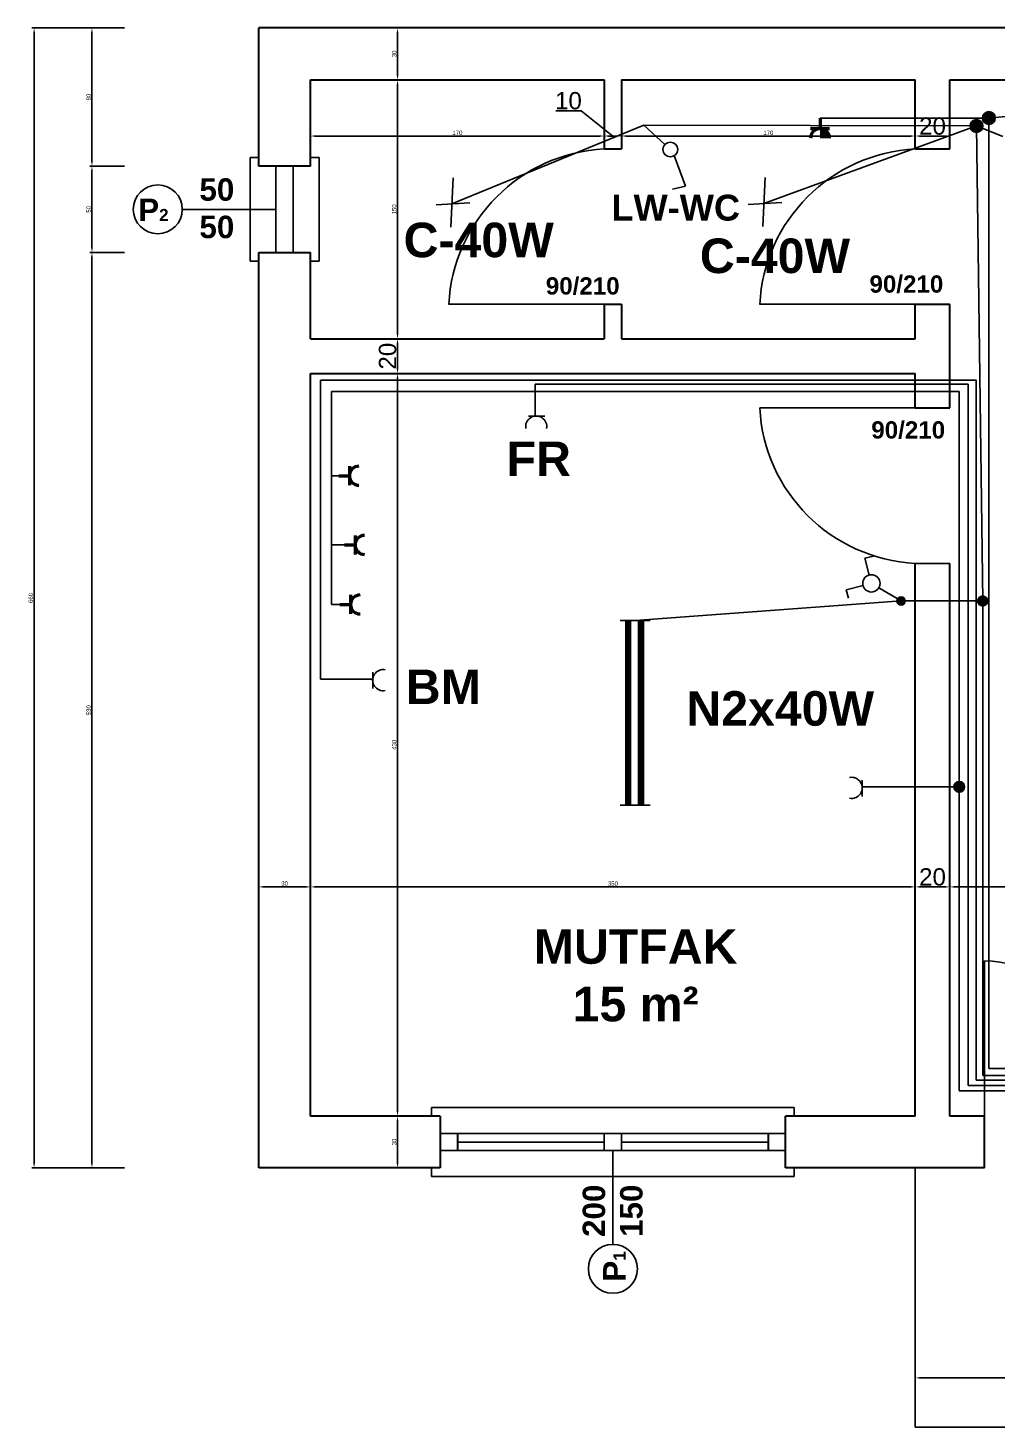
# Model space of a CAD drawing. Header units: millimetres. Extents: x 962 to 8486, y 785 to 4222.
# Drawn here: x 5137 to 5697, y 1527 to 2337 of the extents above; entities that cross this region are included whole.
import ezdxf

# ---------------------------------------------------------------- set-up
doc = ezdxf.new("R2010")
doc.units = ezdxf.units.MM
for name, color, linetype in [('00-ANHTR', 21, 'Continuous'), ('H', 3, 'Continuous'), ('ölçü', 23, 'Continuous')]:
    doc.layers.add(name, color=color, linetype=linetype)
doc.layers.add('duvar', color=10, linetype='Continuous', lineweight=30)
doc.layers.add('EHAT_PRIZ', color=4, linetype='Continuous', lineweight=50)
doc.styles.get("Standard").update_dxf_attribs({"font": 'arial.ttf'})
doc.dimstyles.new('ISO-25', dxfattribs={"dimtxt": 2.5, "dimasz": 2.5, "dimexe": 1.25, "dimexo": 0.625, "dimtad": 1, "dimtxsty": 'Standard', "dimcen": 2.5, "dimadec": 0, "dimazin": 0, "dimtfac": 1, "dimtmove": 0, "dimatfit": 3, "dimfxl": 1, "dimarcsym": 0})

# ---------------------------------------------------------------- blocks, each defined once
blk = doc.blocks.new('*D60')
at = {"color": 0, "lineweight": -2, "transparency": 16777216}
for p, q in [((5650.12, 1839.84), (5650.12, 1840.47)), ((5667.62, 1839.22), (5652.62, 1839.22)), ((5670.12, 1839.84), (5670.12, 1840.47))]:
    blk.add_line(p, q, dxfattribs=at)
at = {"color": 0, "transparency": 16777216}
for points in [[(5652.62, 1839.63), (5652.62, 1838.8), (5650.12, 1839.22)], [(5667.62, 1839.63), (5667.62, 1838.8), (5670.12, 1839.22)]]:
    blk.add_solid(points, dxfattribs=at)
at = {"layer": 'Defpoints', "color": 0, "transparency": 16777216}
for p in [(5650.12, 1839.22), (5650.12, 1839.22), (5670.12, 1839.22)]:
    blk.add_point(p, dxfattribs=at)
at = {"color": 0, "transparency": 16777216, "insert": (5660.12, 1844.95), "char_height": 10, "attachment_point": 5}
blk.add_mtext('20', dxfattribs=at)
blk = doc.blocks.new('*D61')
at = {"color": 0, "lineweight": -2, "transparency": 16777216}
for p, q in [((5300.12, 1839.84), (5300.12, 1840.47)), ((5647.62, 1839.22), (5302.62, 1839.22)), ((5650.12, 1839.84), (5650.12, 1840.47))]:
    blk.add_line(p, q, dxfattribs=at)
at = {"color": 0, "transparency": 16777216}
for points in [[(5302.62, 1839.63), (5302.62, 1838.8), (5300.12, 1839.22)], [(5647.62, 1839.63), (5647.62, 1838.8), (5650.12, 1839.22)]]:
    blk.add_solid(points, dxfattribs=at)
at = {"layer": 'Defpoints', "color": 0, "transparency": 16777216}
for p in [(5300.12, 1839.22), (5300.12, 1839.22), (5650.12, 1839.22)]:
    blk.add_point(p, dxfattribs=at)
at = {"color": 0, "transparency": 16777216, "insert": (5475.12, 1841.12), "char_height": 2.5, "attachment_point": 5}
blk.add_mtext('350', dxfattribs=at)
blk = doc.blocks.new('*D62')
at = {"color": 0, "lineweight": -2, "transparency": 16777216}
for p, q in [((5270.12, 1839.22), (5270.12, 1837.97)), ((5297.62, 1839.22), (5272.62, 1839.22)), ((5300.12, 1839.84), (5300.12, 1840.47))]:
    blk.add_line(p, q, dxfattribs=at)
at = {"color": 0, "transparency": 16777216}
for points in [[(5272.62, 1839.63), (5272.62, 1838.8), (5270.12, 1839.22)], [(5297.62, 1839.63), (5297.62, 1838.8), (5300.12, 1839.22)]]:
    blk.add_solid(points, dxfattribs=at)
at = {"layer": 'Defpoints', "color": 0, "transparency": 16777216}
for p in [(5270.12, 1839.84), (5270.12, 1839.22), (5300.12, 1839.22)]:
    blk.add_point(p, dxfattribs=at)
at = {"color": 0, "transparency": 16777216, "insert": (5285.12, 1841.12), "char_height": 2.5, "attachment_point": 5}
blk.add_mtext('30', dxfattribs=at)
blk = doc.blocks.new('*D98')
at = {"color": 0, "lineweight": -2, "transparency": 16777216}
for p, q in [((5650.12, 2274.57), (5650.12, 2275.19)), ((5667.62, 2273.94), (5652.62, 2273.94)), ((5670.12, 2274.57), (5670.12, 2275.19))]:
    blk.add_line(p, q, dxfattribs=at)
at = {"color": 0, "transparency": 16777216}
for points in [[(5652.62, 2274.36), (5652.62, 2273.53), (5650.12, 2273.94)], [(5667.62, 2274.36), (5667.62, 2273.53), (5670.12, 2273.94)]]:
    blk.add_solid(points, dxfattribs=at)
at = {"layer": 'Defpoints', "color": 0, "transparency": 16777216}
for p in [(5650.12, 2273.94), (5650.12, 2273.94), (5670.12, 2273.94)]:
    blk.add_point(p, dxfattribs=at)
at = {"color": 0, "transparency": 16777216, "insert": (5660.12, 2279.67), "char_height": 10, "attachment_point": 5}
blk.add_mtext('20', dxfattribs=at)
blk = doc.blocks.new('*D63')
at = {"color": 0, "lineweight": -2, "transparency": 16777216}
for p, q in [((5480.12, 2274.57), (5480.12, 2275.19)), ((5647.62, 2273.94), (5482.62, 2273.94)), ((5650.12, 2274.57), (5650.12, 2275.19))]:
    blk.add_line(p, q, dxfattribs=at)
at = {"color": 0, "transparency": 16777216}
for points in [[(5482.62, 2274.36), (5482.62, 2273.53), (5480.12, 2273.94)], [(5647.62, 2274.36), (5647.62, 2273.53), (5650.12, 2273.94)]]:
    blk.add_solid(points, dxfattribs=at)
at = {"layer": 'Defpoints', "color": 0, "transparency": 16777216}
for p in [(5480.12, 2273.94), (5480.12, 2273.94), (5650.12, 2273.94)]:
    blk.add_point(p, dxfattribs=at)
at = {"color": 0, "transparency": 16777216, "insert": (5565.12, 2275.84), "char_height": 2.5, "attachment_point": 5}
blk.add_mtext('170', dxfattribs=at)
blk = doc.blocks.new('*D64')
at = {"color": 0, "lineweight": -2, "transparency": 16777216}
for p, q in [((5456.68, 2288.61), (5442.08, 2288.61)), ((5475.12, 2273.94), (5456.68, 2288.61)), ((5470.12, 2274.57), (5470.12, 2275.19)), ((5477.62, 2273.94), (5472.62, 2273.94)), ((5480.12, 2274.57), (5480.12, 2275.19))]:
    blk.add_line(p, q, dxfattribs=at)
at = {"color": 0, "transparency": 16777216}
for points in [[(5472.62, 2274.36), (5472.62, 2273.53), (5470.12, 2273.94)], [(5477.62, 2274.36), (5477.62, 2273.53), (5480.12, 2273.94)]]:
    blk.add_solid(points, dxfattribs=at)
at = {"layer": 'Defpoints', "color": 0, "transparency": 16777216}
for p in [(5470.12, 2273.94), (5470.12, 2273.94), (5480.12, 2273.94)]:
    blk.add_point(p, dxfattribs=at)
at = {"color": 0, "transparency": 16777216, "insert": (5449.38, 2294.35), "char_height": 10, "attachment_point": 5}
blk.add_mtext('10', dxfattribs=at)
blk = doc.blocks.new('*D65')
at = {"color": 0, "lineweight": -2, "transparency": 16777216}
for p, q in [((5300.12, 2274.57), (5300.12, 2275.19)), ((5467.62, 2273.94), (5302.62, 2273.94)), ((5470.12, 2274.57), (5470.12, 2275.19))]:
    blk.add_line(p, q, dxfattribs=at)
at = {"color": 0, "transparency": 16777216}
for points in [[(5302.62, 2274.36), (5302.62, 2273.53), (5300.12, 2273.94)], [(5467.62, 2274.36), (5467.62, 2273.53), (5470.12, 2273.94)]]:
    blk.add_solid(points, dxfattribs=at)
at = {"layer": 'Defpoints', "color": 0, "transparency": 16777216}
for p in [(5300.12, 2273.94), (5300.12, 2273.94), (5470.12, 2273.94)]:
    blk.add_point(p, dxfattribs=at)
at = {"color": 0, "transparency": 16777216, "insert": (5385.12, 2275.84), "char_height": 2.5, "attachment_point": 5}
blk.add_mtext('170', dxfattribs=at)
blk = doc.blocks.new('*D66')
at = {"color": 0, "lineweight": -2, "transparency": 16777216}
for p, q in [((5350.46, 1679), (5350.46, 1704)), ((5351.09, 1706.5), (5351.71, 1706.5)), ((5351.09, 1676.5), (5351.71, 1676.5))]:
    blk.add_line(p, q, dxfattribs=at)
at = {"color": 0, "transparency": 16777216}
for points in [[(5350.04, 1704), (5350.88, 1704), (5350.46, 1706.5)], [(5350.04, 1679), (5350.88, 1679), (5350.46, 1676.5)]]:
    blk.add_solid(points, dxfattribs=at)
at = {"layer": 'Defpoints', "color": 0, "transparency": 16777216}
for p in [(5350.46, 1706.5), (5350.46, 1706.5), (5350.46, 1676.5)]:
    blk.add_point(p, dxfattribs=at)
at = {"color": 0, "transparency": 16777216, "insert": (5348.56, 1691.5), "char_height": 2.5, "attachment_point": 5, "rotation": 90}
blk.add_mtext('30', dxfattribs=at)
blk = doc.blocks.new('*D67')
at = {"color": 0, "lineweight": -2, "transparency": 16777216}
for p, q in [((5347.93, 2136.5), (5351.71, 2136.5)), ((5350.46, 1709), (5350.46, 2134)), ((5351.09, 1706.5), (5351.71, 1706.5))]:
    blk.add_line(p, q, dxfattribs=at)
at = {"color": 0, "transparency": 16777216}
for points in [[(5350.04, 2134), (5350.88, 2134), (5350.46, 2136.5)], [(5350.04, 1709), (5350.88, 1709), (5350.46, 1706.5)]]:
    blk.add_solid(points, dxfattribs=at)
at = {"layer": 'Defpoints', "color": 0, "transparency": 16777216}
for p in [(5347.31, 2136.5), (5350.46, 2136.5), (5350.46, 1706.5)]:
    blk.add_point(p, dxfattribs=at)
at = {"color": 0, "transparency": 16777216, "insert": (5348.56, 1921.5), "char_height": 2.5, "attachment_point": 5, "rotation": 90}
blk.add_mtext('430', dxfattribs=at)
blk = doc.blocks.new('*D99')
at = {"color": 0, "lineweight": -2, "transparency": 16777216}
for p, q in [((5351.05, 2156.5), (5351.71, 2156.5)), ((5350.46, 2139), (5350.46, 2154)), ((5347.93, 2136.5), (5351.71, 2136.5))]:
    blk.add_line(p, q, dxfattribs=at)
at = {"color": 0, "transparency": 16777216}
for points in [[(5350.04, 2154), (5350.88, 2154), (5350.46, 2156.5)], [(5350.04, 2139), (5350.88, 2139), (5350.46, 2136.5)]]:
    blk.add_solid(points, dxfattribs=at)
at = {"layer": 'Defpoints', "color": 0, "transparency": 16777216}
for p in [(5350.42, 2156.5), (5350.46, 2156.5), (5347.31, 2136.5)]:
    blk.add_point(p, dxfattribs=at)
at = {"color": 0, "transparency": 16777216, "insert": (5344.73, 2146.5), "char_height": 10, "attachment_point": 5, "rotation": 90}
blk.add_mtext('20', dxfattribs=at)
blk = doc.blocks.new('*D100')
at = {"color": 0, "lineweight": -2, "transparency": 16777216}
for p, q in [((5350.46, 2159), (5350.46, 2304)), ((5350.95, 2306.5), (5351.71, 2306.5)), ((5351.05, 2156.5), (5351.71, 2156.5))]:
    blk.add_line(p, q, dxfattribs=at)
at = {"color": 0, "transparency": 16777216}
for points in [[(5350.04, 2304), (5350.88, 2304), (5350.46, 2306.5)], [(5350.04, 2159), (5350.88, 2159), (5350.46, 2156.5)]]:
    blk.add_solid(points, dxfattribs=at)
at = {"layer": 'Defpoints', "color": 0, "transparency": 16777216}
for p in [(5350.32, 2306.5), (5350.46, 2306.5), (5350.42, 2156.5)]:
    blk.add_point(p, dxfattribs=at)
at = {"color": 0, "transparency": 16777216, "insert": (5348.56, 2231.5), "char_height": 2.5, "attachment_point": 5, "rotation": 90}
blk.add_mtext('150', dxfattribs=at)
blk = doc.blocks.new('*D101')
at = {"color": 0, "lineweight": -2, "transparency": 16777216}
for p, q in [((5330.35, 2336.5), (5351.71, 2336.5)), ((5350.46, 2309), (5350.46, 2334)), ((5350.95, 2306.5), (5351.71, 2306.5))]:
    blk.add_line(p, q, dxfattribs=at)
at = {"color": 0, "transparency": 16777216}
for points in [[(5350.04, 2334), (5350.88, 2334), (5350.46, 2336.5)], [(5350.04, 2309), (5350.88, 2309), (5350.46, 2306.5)]]:
    blk.add_solid(points, dxfattribs=at)
at = {"layer": 'Defpoints', "color": 0, "transparency": 16777216}
for p in [(5329.72, 2336.5), (5350.46, 2336.5), (5350.32, 2306.5)]:
    blk.add_point(p, dxfattribs=at)
at = {"color": 0, "transparency": 16777216, "insert": (5348.56, 2321.5), "char_height": 2.5, "attachment_point": 5, "rotation": 90}
blk.add_mtext('30', dxfattribs=at)
blk = doc.blocks.new('*D76')
at = {"color": 0, "lineweight": -2, "transparency": 16777216}
for p, q in [((5650.12, 1555.58), (5650.12, 1556.2)), ((5950.12, 1555.58), (5950.12, 1556.2)), ((5947.62, 1554.95), (5652.62, 1554.95))]:
    blk.add_line(p, q, dxfattribs=at)
at = {"color": 0, "transparency": 16777216}
for points in [[(5652.62, 1555.37), (5652.62, 1554.53), (5650.12, 1554.95)], [(5947.62, 1555.37), (5947.62, 1554.53), (5950.12, 1554.95)]]:
    blk.add_solid(points, dxfattribs=at)
at = {"layer": 'Defpoints', "color": 0, "transparency": 16777216}
for p in [(5650.12, 1554.95), (5650.12, 1554.95), (5950.12, 1554.95)]:
    blk.add_point(p, dxfattribs=at)
at = {"color": 0, "transparency": 16777216, "insert": (5800.12, 1556.85), "char_height": 2.5, "attachment_point": 5}
blk.add_mtext('300', dxfattribs=at)
blk = doc.blocks.new('*D82')
at = {"layer": 'Defpoints', "color": 0, "transparency": 16777216}
for p in [(5192.98, 2336.5), (5173.6, 2256.5), (5192.98, 2256.5)]:
    blk.add_point(p, dxfattribs=at)
at = {"layer": 'ölçü', "color": 0, "lineweight": -2, "transparency": 16777216}
for p, q in [((5192.35, 2336.5), (5172.35, 2336.5)), ((5173.6, 2334), (5173.6, 2259)), ((5192.35, 2256.5), (5172.35, 2256.5))]:
    blk.add_line(p, q, dxfattribs=at)
at = {"layer": 'ölçü', "color": 0, "transparency": 16777216}
for points in [[(5173.18, 2334), (5174.02, 2334), (5173.6, 2336.5)], [(5173.18, 2259), (5174.02, 2259), (5173.6, 2256.5)]]:
    blk.add_solid(points, dxfattribs=at)
at = {"layer": 'ölçü', "color": 0, "transparency": 16777216, "insert": (5171.7, 2296.5), "char_height": 2.5, "attachment_point": 5, "rotation": 90}
blk.add_mtext('80', dxfattribs=at)
blk = doc.blocks.new('*D83')
at = {"layer": 'Defpoints', "color": 0, "transparency": 16777216}
for p in [(5192.98, 2256.5), (5173.6, 2206.5), (5192.98, 2206.5)]:
    blk.add_point(p, dxfattribs=at)
at = {"layer": 'ölçü', "color": 0, "lineweight": -2, "transparency": 16777216}
for p, q in [((5192.35, 2256.5), (5172.35, 2256.5)), ((5173.6, 2254), (5173.6, 2209)), ((5192.35, 2206.5), (5172.35, 2206.5))]:
    blk.add_line(p, q, dxfattribs=at)
at = {"layer": 'ölçü', "color": 0, "transparency": 16777216}
for points in [[(5173.18, 2254), (5174.02, 2254), (5173.6, 2256.5)], [(5173.18, 2209), (5174.02, 2209), (5173.6, 2206.5)]]:
    blk.add_solid(points, dxfattribs=at)
at = {"layer": 'ölçü', "color": 0, "transparency": 16777216, "insert": (5171.7, 2231.5), "char_height": 2.5, "attachment_point": 5, "rotation": 90}
blk.add_mtext('50', dxfattribs=at)
blk = doc.blocks.new('*D84')
at = {"layer": 'Defpoints', "color": 0, "transparency": 16777216}
for p in [(5192.98, 2206.5), (5173.6, 1676.5), (5192.98, 1676.5)]:
    blk.add_point(p, dxfattribs=at)
at = {"layer": 'ölçü', "color": 0, "lineweight": -2, "transparency": 16777216}
for p, q in [((5192.35, 2206.5), (5172.35, 2206.5)), ((5173.6, 2204), (5173.6, 1679)), ((5192.35, 1676.5), (5172.35, 1676.5))]:
    blk.add_line(p, q, dxfattribs=at)
at = {"layer": 'ölçü', "color": 0, "transparency": 16777216}
for points in [[(5173.18, 2204), (5174.02, 2204), (5173.6, 2206.5)], [(5173.18, 1679), (5174.02, 1679), (5173.6, 1676.5)]]:
    blk.add_solid(points, dxfattribs=at)
at = {"layer": 'ölçü', "color": 0, "transparency": 16777216, "insert": (5171.7, 1941.5), "char_height": 2.5, "attachment_point": 5, "rotation": 90}
blk.add_mtext('530', dxfattribs=at)
blk = doc.blocks.new('*D85')
at = {"layer": 'Defpoints', "color": 0, "transparency": 16777216}
for p in [(5173.6, 2336.5), (5140.12, 1676.5), (5173.6, 1676.5)]:
    blk.add_point(p, dxfattribs=at)
at = {"layer": 'ölçü', "color": 0, "lineweight": -2, "transparency": 16777216}
for p, q in [((5172.98, 2336.5), (5138.87, 2336.5)), ((5140.12, 2334), (5140.12, 1679)), ((5172.98, 1676.5), (5138.87, 1676.5))]:
    blk.add_line(p, q, dxfattribs=at)
at = {"layer": 'ölçü', "color": 0, "transparency": 16777216}
for points in [[(5139.7, 2334), (5140.53, 2334), (5140.12, 2336.5)], [(5139.7, 1679), (5140.53, 1679), (5140.12, 1676.5)]]:
    blk.add_solid(points, dxfattribs=at)
at = {"layer": 'ölçü', "color": 0, "transparency": 16777216, "insert": (5138.22, 2006.5), "char_height": 2.5, "attachment_point": 5, "rotation": 90}
blk.add_mtext('660', dxfattribs=at)
blk = doc.blocks.new('*D103')
at = {"color": 0, "lineweight": -2, "transparency": 16777216}
for p, q in [((5670.12, 1839.84), (5670.12, 1840.47)), ((5672.62, 1839.22), (5947.62, 1839.22)), ((5950.12, 1839.84), (5950.12, 1840.47))]:
    blk.add_line(p, q, dxfattribs=at)
at = {"color": 0, "transparency": 16777216}
for points in [[(5672.62, 1839.63), (5672.62, 1838.8), (5670.12, 1839.22)], [(5947.62, 1839.63), (5947.62, 1838.8), (5950.12, 1839.22)]]:
    blk.add_solid(points, dxfattribs=at)
at = {"layer": 'Defpoints', "color": 0, "transparency": 16777216}
for p in [(5670.12, 1839.22), (5950.12, 1839.22), (5950.12, 1839.22)]:
    blk.add_point(p, dxfattribs=at)
at = {"color": 0, "transparency": 16777216, "insert": (5810.12, 1841.12), "char_height": 2.5, "attachment_point": 5}
blk.add_mtext('280', dxfattribs=at)
blk = doc.blocks.new('P2X36')
at = {"layer": 'H', "color": 1}
for p, q in [((-53.5, 9.09), (-53.5, -8.36)), ((53.5, -8.36), (53.5, 9.09))]:
    blk.add_line(p, q, dxfattribs=at)
at = {"layer": 'H', "color": 2}
for points in [[(-53.5, 3.71, 3.8, 3.8, 0), (53.5, 3.71, 1.6, 1.6, 0)], [(-53.5, -3.71, 3.8, 3.8, 0), (53.5, -3.71, 1.6, 1.6, 0)]]:
    blk.add_lwpolyline(points, format="xyseb", dxfattribs=at)
blk = doc.blocks.new('YENİ ANAHTAR')
at = {"color": 1}
blk.add_line((0, 4.98), (0, 19.98), dxfattribs=at)
for p, q in [((-10.6, -10.63), (-14.14, -7.09)), ((-3.53, -3.56), (-10.6, -10.63)), ((3.54, -3.56), (10.61, -10.63)), ((3.54, -3.56), (10.61, -10.63)), ((3.54, -3.56), (10.61, -10.63)), ((3.54, -3.56), (10.61, -10.63)), ((10.61, -10.63), (14.15, -7.09)), ((10.61, -10.63), (14.15, -7.09)), ((10.61, -10.63), (14.15, -7.09)), ((10.61, -10.63), (14.15, -7.09))]:
    blk.add_line(p, q)
blk.add_circle((0, -0.02), 5)

msp = doc.modelspace()

# ---------------------------------------------------------------- hatches: boundary and pattern name
h = msp.add_hatch(color=256)
h.dxf.hatch_style = 1
h.paths.add_polyline_path([(5689.024, 2284.374), (5692.74, 2284.374), (5696.438, 2284.742, 0.9515293)])
h.paths.add_polyline_path([(5692.74, 2284.374), (5689.024, 2284.374, 0.4142136), (5692.74, 2280.657)])
h.paths.add_polyline_path([(5696.456, 2284.374, 0.0248373), (5696.438, 2284.742), (5692.74, 2284.374), (5692.74, 2280.657, 0.4142136)])
h = msp.add_hatch(color=256)
h.dxf.hatch_style = 1
h.paths.add_polyline_path([(5595.007, 2278.173), (5595.007, 2272.657), (5600.523, 2272.657, 0.4142136)])
h = msp.add_hatch(color=256)
h.dxf.hatch_style = 1
h.paths.add_polyline_path([(5681.844, 2279.8), (5685.565, 2279.792), (5689.011, 2278.385, 0.0972429), (5689.287, 2279.792, 0.9989299)])
h.paths.add_polyline_path([(5689.011, 2278.385), (5685.565, 2279.792), (5685.614, 2276.071, 0.3011348)])
h.paths.add_polyline_path([(5685.565, 2279.792), (5682.069, 2278.516, 0.3186224), (5685.614, 2276.071)])
h.paths.add_polyline_path([(5685.565, 2279.792), (5681.844, 2279.8, 0.0882732), (5682.069, 2278.516)])
h = msp.add_hatch(color=256)
h.dxf.hatch_style = 1
h.paths.add_polyline_path([(5639.881, 2005.969), (5641.947, 2004.744), (5644.35, 2004.744, 0.7626587)])
h.paths.add_polyline_path([(5639.881, 2005.969, 0.1346496), (5639.545, 2004.744, 0.0181794), (5639.551, 2004.569), (5641.947, 2004.744)])
h.paths.add_polyline_path([(5644.35, 2004.744), (5641.947, 2004.744), (5639.551, 2004.569, 0.9642903)])
h = msp.add_hatch(color=256)
h.dxf.hatch_style = 1
h.paths.add_polyline_path([(5689.156, 2007.667), (5689.156, 2004.744), (5689.156, 2001.82, 0.4142136), (5692.079, 2004.744, 0.4142136)])
h.paths.add_polyline_path([(5689.156, 2007.667, 0.4142136), (5686.232, 2004.744), (5689.156, 2004.744)])
h.paths.add_polyline_path([(5689.156, 2004.744), (5686.232, 2004.744, 0.4142136), (5689.156, 2001.82)])
h = msp.add_hatch(color=256)
h.dxf.hatch_style = 1
h.paths.add_polyline_path([(5678.725, 1897.138, 1), (5672.489, 1897.138, 1)])

# ---------------------------------------------------------------- linework, layer by layer
at = {"color": 4}
for p, q in [((5692.74, 2284.374), (5807.477, 2295.808)), ((5595.007, 2284.374), (5608.289, 2284.374)), ((5692.74, 2284.374), (5608.289, 2284.374)), ((5692.74, 1734.109), (5692.74, 2284.374)), ((5312.284, 2002.748), (5312.284, 2125.949)), ((5312.284, 2125.949), (5675.607, 2125.949)), ((5430.154, 2130.219), (5680.725, 2130.219)), ((5675.607, 2125.949), (5675.607, 1721.175)), ((5680.725, 2130.219), (5680.725, 1724.167)), ((5316.409, 2077.303), (5312.284, 2077.303)), ((5319.689, 2037.208), (5312.284, 2037.208)), ((5317.06, 2002.748), (5312.284, 2002.748)), ((5721.611, 1734.109), (5692.74, 1734.109)), ((5675.607, 1721.175), (5709.144, 1721.175)), ((5680.725, 1724.167), (5713.338, 1724.167))]:
    msp.add_line(p, q, dxfattribs=at)
at = {"color": 1}
for p, q in [((5493.079, 2280.205), (5381.877, 2234.63)), ((5493.079, 2280.205), (5505.114, 2269.091)), ((5493.079, 2280.205), (5685.565, 2279.792)), ((5685.565, 2279.792), (5562.539, 2234.879)), ((5689.156, 2004.744), (5685.565, 2279.792)), ((5685.565, 2279.792), (5700.731, 2273.598)), ((5510.555, 2262.598), (5517.099, 2244.872)), ((5381.227, 2221.275), (5382.612, 2249.722)), ((5517.099, 2244.872), (5509.658, 2243.248)), ((5561.889, 2221.523), (5563.274, 2249.971)), ((5372.84, 2234.052), (5392.338, 2235.299)), ((5553.502, 2234.301), (5573, 2235.548)), ((5641.947, 2004.744), (5488.058, 1993.535)), ((5689.156, 2004.744), (5641.947, 2004.744)), ((5689.156, 1730.005), (5689.156, 2004.744)), ((5741.392, 1730.005), (5689.156, 1730.005))]:
    msp.add_line(p, q, dxfattribs=at)
at = {"color": 7}
for p, q in [((5270.118, 2261.504), (5265.118, 2261.504)), ((5265.118, 2261.504), (5265.118, 2206.504)), ((5270.118, 2256.504), (5270.118, 2261.504)), ((5300.118, 2256.504), (5300.118, 2261.504)), ((5300.118, 2261.504), (5305.118, 2261.504)), ((5305.118, 2261.504), (5305.118, 2206.504)), ((5270.118, 2256.504), (5300.118, 2256.504)), ((5280.118, 2256.504), (5280.118, 2206.504)), ((5290.118, 2256.504), (5290.118, 2206.504)), ((5225.879, 2231.504), (5280.118, 2231.504)), ((5265.118, 2206.504), (5265.118, 2201.504)), ((5270.118, 2206.504), (5300.118, 2206.504)), ((5270.118, 2201.504), (5270.118, 2206.504)), ((5300.118, 2201.504), (5300.118, 2206.504)), ((5305.118, 2206.504), (5305.118, 2201.504)), ((5265.118, 2201.504), (5270.118, 2201.504)), ((5305.118, 2201.504), (5300.118, 2201.504)), ((5470.118, 2176.504), (5380.118, 2176.504)), ((5650.118, 2176.504), (5560.118, 2176.504)), ((5650.118, 2116.504), (5560.118, 2116.504)), ((5650.118, 2026.504), (5670.118, 2026.504)), ((5690.118, 1706.504), (5690.118, 1796.504)), ((5375.118, 1711.504), (5370.118, 1711.504)), ((5370.118, 1711.504), (5370.118, 1706.504)), ((5580.118, 1711.504), (5375.118, 1711.504)), ((5580.118, 1706.504), (5580.118, 1711.504)), ((5370.118, 1706.504), (5375.118, 1706.504)), ((5375.118, 1706.504), (5375.118, 1676.504)), ((5375.118, 1706.504), (5375.118, 1676.504)), ((5575.118, 1706.504), (5575.118, 1676.504)), ((5575.118, 1706.504), (5575.118, 1676.504)), ((5575.118, 1706.504), (5580.118, 1706.504)), ((5575.118, 1696.504), (5375.118, 1696.504)), ((5470.118, 1696.504), (5470.118, 1686.504)), ((5480.118, 1696.504), (5480.118, 1686.504)), ((5575.118, 1686.504), (5375.118, 1686.504)), ((5470.118, 1691.504), (5385.118, 1691.504)), ((5475.118, 1632.264), (5475.118, 1686.504)), ((5565.118, 1691.504), (5480.118, 1691.504)), ((5370.118, 1671.504), (5370.118, 1676.504)), ((5370.118, 1676.504), (5375.118, 1676.504)), ((5375.118, 1671.504), (5370.118, 1671.504)), ((5580.118, 1671.504), (5375.118, 1671.504)), ((5575.118, 1676.504), (5580.118, 1676.504)), ((5580.118, 1676.504), (5580.118, 1671.504)), ((5650.118, 1676.504), (5650.118, 1526.504)), ((6040.118, 1526.504), (5650.118, 1526.504))]:
    msp.add_line(p, q, dxfattribs=at)
for p, q in [((5430.154, 2130.219), (5430.154, 2111.833)), ((5430.154, 2111.833), (5426.192, 2111.833)), ((5430.154, 2111.833), (5435.671, 2111.833)), ((5336.097, 1959.511), (5336.097, 1963.472)), ((5317.711, 1959.511), (5336.097, 1959.511)), ((5336.097, 1959.511), (5336.097, 1953.993)), ((5619.359, 1897.138), (5619.359, 1901.099)), ((5637.746, 1897.138), (5619.359, 1897.138)), ((5619.359, 1897.138), (5619.359, 1891.62))]:
    msp.add_line(p, q)
at = {"color": 4}
for points in [[(5317.711, 1959.511), (5305.904, 1959.511), (5305.904, 2132.591), (5685.407, 2132.591), (5685.407, 1727.323), (5717.849, 1727.323)], [(5637.939, 1897.138), (5675.607, 1897.138)]]:
    msp.add_lwpolyline(points, dxfattribs=at)
for centre, radius in [((5692.74, 2284.374), 3.716), ((5675.607, 1897.138), 3.118)]:
    msp.add_circle(centre, radius, dxfattribs=at)
at = {"color": 1}
for centre, radius in [((5685.565, 2279.792), 3.722), ((5508.367, 2266.13), 4.263), ((5641.947, 2004.744), 2.402), ((5689.156, 2004.744), 2.923)]:
    msp.add_circle(centre, radius, dxfattribs=at)
at = {"color": 7}
for centre in [(5211.703, 2231.504), (5475.118, 1618.089)]:
    msp.add_circle(centre, 14.176, dxfattribs=at)
for centre, start, end in [((5475.118, 2171.504), 93.012788, 176.987212), ((5655.118, 2171.504), 93.012788, 176.987212), ((5655.118, 2121.504), 183.012788, 266.987212), ((5685.118, 1701.504), 3.012788, 86.987212)]:
    msp.add_arc(centre, 95.131, start, end, dxfattribs=at)
for centre, start, end in [((5430.751, 2105.741), 349.276334, 190.723666), ((5342.189, 1958.913), 79.276334, 280.723666), ((5613.267, 1896.541), 259.276334, 100.723666)]:
    msp.add_arc(centre, 6.121, start, end)
at = {"layer": 'duvar', "color": 7}
for p, q in [((6500.118, 2336.504), (5270.118, 2336.504)), ((5270.118, 2256.504), (5270.118, 2336.504)), ((5300.118, 2256.504), (5300.118, 2306.504)), ((5300.118, 2306.504), (5470.118, 2306.504)), ((5470.118, 2306.504), (5470.118, 2266.504)), ((5480.118, 2306.504), (5650.118, 2306.504)), ((5480.118, 2306.504), (5480.118, 2266.504)), ((5650.118, 2266.504), (5650.118, 2306.504)), ((5670.118, 2266.504), (5670.118, 2306.504)), ((5670.118, 2306.504), (5950.118, 2306.504)), ((5470.118, 2266.504), (5480.118, 2266.504)), ((5650.118, 2266.504), (5670.118, 2266.504)), ((5300.118, 2256.504), (5270.118, 2256.504)), ((5270.118, 1676.504), (5270.118, 2206.504)), ((5270.118, 2206.504), (5300.118, 2206.504)), ((5300.118, 2156.504), (5300.118, 2206.504)), ((5470.118, 2176.504), (5470.118, 2156.504)), ((5470.118, 2176.504), (5480.118, 2176.504)), ((5480.118, 2176.504), (5480.118, 2156.504)), ((5650.118, 2156.504), (5650.118, 2176.504)), ((5650.118, 2176.504), (5670.118, 2176.504)), ((5670.118, 2116.504), (5670.118, 2176.504)), ((5300.118, 2156.504), (5470.118, 2156.504)), ((5480.118, 2156.504), (5650.118, 2156.504)), ((5300.118, 1706.504), (5300.118, 2136.504)), ((5300.118, 2136.504), (5650.118, 2136.504)), ((5650.118, 2116.504), (5650.118, 2136.504)), ((5650.118, 2116.504), (5670.118, 2116.504)), ((5650.118, 1706.504), (5650.118, 2026.504)), ((5670.118, 1706.504), (5670.118, 2026.504)), ((5375.118, 1706.504), (5300.118, 1706.504)), ((5375.118, 1706.504), (5375.118, 1676.504)), ((5650.118, 1706.504), (5575.118, 1706.504)), ((5575.118, 1676.504), (5575.118, 1706.504)), ((5690.118, 1706.504), (5670.118, 1706.504)), ((5690.118, 1676.504), (5690.118, 1706.504)), ((5385.118, 1696.504), (5385.118, 1686.504)), ((5565.118, 1686.504), (5565.118, 1696.504)), ((5375.118, 1676.504), (5270.118, 1676.504)), ((5690.118, 1676.504), (5575.118, 1676.504))]:
    msp.add_line(p, q, dxfattribs=at)
at = {"layer": 'EHAT_PRIZ'}
for p, q in [((5595.007, 2284.374), (5595.007, 2278.173)), ((5600.503, 2278.173), (5589.512, 2278.173)), ((5322.61, 2082.798), (5322.61, 2071.807)), ((5316.409, 2077.303), (5322.61, 2077.303)), ((5325.89, 2042.703), (5325.89, 2031.712)), ((5319.689, 2037.208), (5325.89, 2037.208)), ((5317.06, 2002.748), (5323.261, 2002.748)), ((5323.261, 2008.243), (5323.261, 1997.253))]:
    msp.add_line(p, q, dxfattribs=at)
for centre, start, end in [((5595.007, 2272.657), 0, 180), ((5328.126, 2077.303), 90, 270), ((5331.406, 2037.208), 90, 270), ((5328.777, 2002.748), 90, 270)]:
    msp.add_arc(centre, 5.516, start, end, dxfattribs=at)
at = {"layer": 'ölçü', "color": 7}
for p, q in [((5300.118, 2256.504), (5270.118, 2256.504)), ((5300.118, 2206.504), (5270.118, 2206.504))]:
    msp.add_line(p, q, dxfattribs=at)

# ---------------------------------------------------------------- block references
at = {"rotation": 270}
msp.add_blockref('P2X36', (5487.697, 1940.035), dxfattribs=at)
at = {"layer": '00-ANHTR', "rotation": 239.3250856017933}
msp.add_blockref('YENİ ANAHTAR', (5624.766, 2014.94), dxfattribs=at)

# ---------------------------------------------------------------- texts
at = {"color": 7}
for s, insert, char_height, width, attachment_point in [('{\\fArial|b1|i0|c162|p34;50\\P50}', (5255.998, 2249.479), 13, 36.67569, 3), ('{\\fArial|b1|i0|c162|p34;P\\H0.5385x;2}', (5217.934, 2237.73), 13, 36.67569, 3), ('{\\fArial|b1|i0|c162|p34;LW-WC}', (5511.5, 2239.966), 15, 167.02629, 2), ('{\\fArial|b1|i0|c162|p34;C-40W}', (5397.443, 2223.78), 20, 137.3402, 2), ('{\\fArial|b1|i0|c162|p34;C-40W}', (5568.927, 2214.602), 20, 137.3402, 2), ('{\\fArial|b1|i0|c162|p34;90/210}', (5479.014, 2192.162), 10, 36.67569, 3), ('{\\fArial|b1|i0|c162|p34;90/210}', (5666.359, 2193.258), 10, 36.67569, 3), ('{\\fArial|b1|i0|c162|p34;90/210}', (5667.415, 2108.796), 10, 36.67569, 3), ('{\\fArial|b1|i0|c162|p34;FR}', (5432.215, 2097.075), 20, 137.3402, 2), ('{\\fArial|b1|i0|c162|p34;BM}', (5376.968, 1965.071), 20, 137.3402, 2), ('{\\fArial|b1|i0|c162|p34;N2x40W}', (5571.976, 1952.538), 20, 137.3402, 2), ('{\\fArial|b1|i0|c162|p34;MUTFAK\\P15 m²}', (5488.278, 1814.707), 20, 167.02629, 2)]:
    msp.add_mtext(s, dxfattribs=dict(at, insert=insert, char_height=char_height, width=width, attachment_point=attachment_point))
at = {"color": 7, "char_height": 13, "width": 36.67569, "attachment_point": 7, "rotation": 90}
for s, insert in [('{\\fArial|b1|i0|c162|p34;200\\P150}', (5492.476, 1636.552)), ('{\\fArial|b1|i0|c162|p34;P\\H0.5385x;1}', (5482.45, 1610.665))]:
    msp.add_mtext(s, dxfattribs=dict(at, insert=insert))

# ---------------------------------------------------------------- dimensions: what is measured, and where the dimension line sits
at = {"color": 7}
for base, p1, p2, picture, middle in [((5350.461, 2336.504), (5350.321, 2306.504), (5329.721, 2336.504), '*D101', (5348.558, 2321.504)), ((5350.461, 1706.504), (5350.461, 1676.504), (5350.461, 1706.504), '*D66', (5348.558, 1691.504))]:
    dim = msp.add_linear_dim(base=base, p1=p1, p2=p2, angle=90, dimstyle='ISO-25', dxfattribs=at)
    dim.commit()
    dim.dimension.update_dxf_attribs({"geometry": picture, "text_midpoint": middle})
for base, p1, p2, angle, override, picture, middle in [((5350.461, 2306.504), (5350.423, 2156.504), (5350.321, 2306.504), 90, {"dimtmove": 1}, '*D100', (5348.559, 2231.504)), ((5650.118, 2273.943), (5670.118, 2273.943), (5650.118, 2273.943), 180, {"dimtxt": 10, "dimtmove": 1}, '*D98', (5660.118, 2279.674)), ((5300.118, 2273.943), (5470.118, 2273.943), (5300.118, 2273.943), 180, {"dimtmove": 1}, '*D65', (5385.118, 2275.845)), ((5480.118, 2273.943), (5650.118, 2273.943), (5480.118, 2273.943), 180, {"dimtmove": 1}, '*D63', (5565.118, 2275.845)), ((5350.461, 2156.504), (5347.305, 2136.504), (5350.423, 2156.504), 90, {"dimtxt": 10, "dimtmove": 1}, '*D99', (5344.73, 2146.504)), ((5350.461, 2136.504), (5350.461, 1706.504), (5347.305, 2136.504), 90, {"dimtmove": 1}, '*D67', (5348.558, 1921.504)), ((5650.118, 1839.216), (5670.118, 1839.216), (5650.118, 1839.216), 180, {"dimtxt": 10, "dimtmove": 1}, '*D60', (5660.118, 1844.946)), ((5270.118, 1839.216), (5300.118, 1839.216), (5270.118, 1839.841), 180, {"dimtmove": 1}, '*D62', (5285.118, 1841.118)), ((5300.118, 1839.216), (5650.118, 1839.216), (5300.118, 1839.216), 180, {"dimtmove": 1}, '*D61', (5475.118, 1841.118)), ((5650.118, 1554.952), (5950.118, 1554.952), (5650.118, 1554.952), 180, {"dimtmove": 1}, '*D76', (5800.118, 1556.854))]:
    dim = msp.add_linear_dim(base=base, p1=p1, p2=p2, angle=angle, dimstyle='ISO-25', override=override, dxfattribs=at)
    dim.commit()
    dim.dimension.update_dxf_attribs({"geometry": picture, "text_midpoint": middle})
dim = msp.add_linear_dim(base=(5470.118, 2273.943), p1=(5480.118, 2273.943), p2=(5470.118, 2273.943), angle=180, dimstyle='ISO-25', override={"dimtxt": 10, "dimtmove": 1}, dxfattribs=at)
dim.commit()
dim.dimension.update_dxf_attribs({"geometry": '*D64', "text_midpoint": (5456.05, 2288.614), "dimtype": 160})
dim = msp.add_linear_dim(base=(5950.118, 1839.216), p1=(5670.118, 1839.216), p2=(5950.118, 1839.216), angle=180, dimstyle='ISO-25')
dim.commit()
dim.dimension.update_dxf_attribs({"geometry": '*D103', "text_midpoint": (5810.118, 1841.117)})
at = {"layer": 'ölçü', "color": 7}
for base, p1, p2, picture, middle in [((5140.118, 1676.504), (5173.602, 2336.504), (5173.602, 1676.504), '*D85', (5138.217, 2006.504)), ((5173.602, 2256.504), (5192.976, 2336.504), (5192.976, 2256.504), '*D82', (5171.7, 2296.504)), ((5173.602, 1676.504), (5192.976, 2206.504), (5192.976, 1676.504), '*D84', (5171.699, 1941.504))]:
    dim = msp.add_linear_dim(base=base, p1=p1, p2=p2, angle=90, dimstyle='ISO-25', dxfattribs=at)
    dim.commit()
    dim.dimension.update_dxf_attribs({"geometry": picture, "text_midpoint": middle})
dim = msp.add_linear_dim(base=(5173.602, 2206.504), p1=(5192.976, 2256.504), p2=(5192.976, 2206.504), angle=90, dimstyle='ISO-25', override={"dimtmove": 1}, dxfattribs=at)
dim.commit()
dim.dimension.update_dxf_attribs({"geometry": '*D83', "text_midpoint": (5171.7, 2231.504)})

doc.saveas('drawing.dxf')
